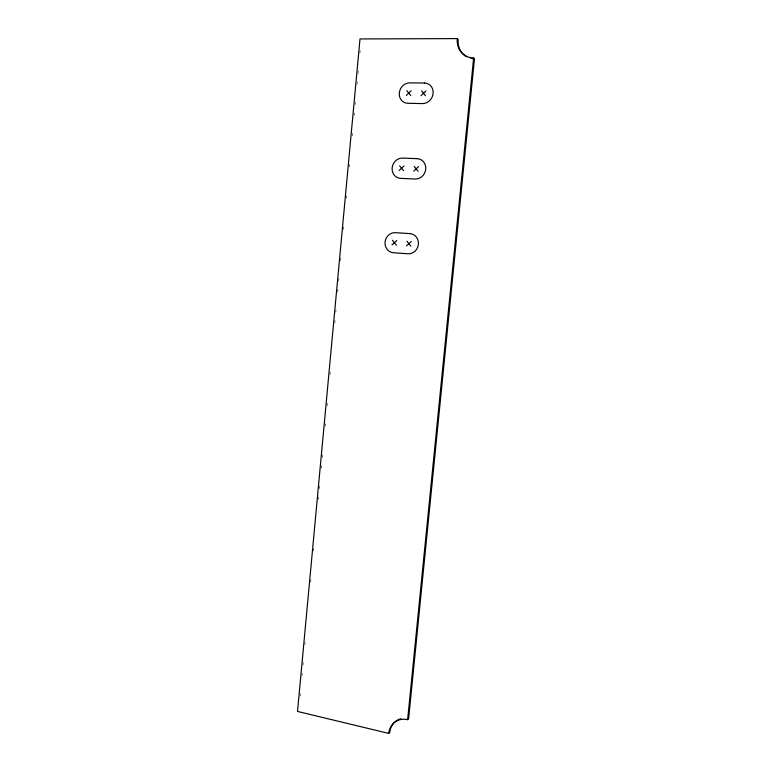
<?xml version="1.0" encoding="UTF-8"?>
<svg xmlns="http://www.w3.org/2000/svg" width="772" height="772" viewBox="0 0 772 772"><rect width="100%" height="100%" fill="white"/><g stroke="black" fill="none" stroke-linecap="round" stroke-linejoin="round"><path stroke-width="0.58" stroke-dasharray="3.86 2.9" d="M300.105 696.122L300.327 693.719M301.997 675.722L302.228 673.319M303.01 664.924L303.232 662.521M304.901 644.524L305.123 642.13M310.701 582.136L310.923 579.733M313.606 550.938L313.828 548.545M318.402 499.349L318.624 496.956M319.405 488.551L319.627 486.157M321.306 468.16L321.528 465.757M322.31 457.362L322.532 454.959M325.205 426.163L325.427 423.76M327.106 405.763L327.328 403.37M330.001 374.574L330.223 372.172M334.807 322.976L335.029 320.583M335.81 312.178L336.032 309.784M337.702 291.787L337.924 289.384M338.705 280.989L338.927 278.586M340.606 260.589L340.828 258.195M343.501 229.4L343.723 226.997M346.406 198.201L346.628 195.798M349.301 167.003L349.533 164.61M352.206 135.814L352.428 133.411M354.107 115.414L354.329 113.011M355.11 104.616L355.332 102.213M357.002 84.216L357.224 81.822M358.005 73.417L358.227 71.024M359.906 53.027L360.128 50.624"/><path stroke-width="1.16" d="M407.626 719.668L473.632 57.91A20.043 17.804 -56.8 0 1 457.275 38.6L360.003 38.947L297.519 711.437L388.731 733.4A19.001 16.559 57 0 1 407.626 719.668L408.629 718.693L474.481 58.768L473.632 57.91M388.731 733.4L389.773 732.387A18.953 16.521 56.9 0 1 400.871 718.742M406.362 95.41L411.206 90.758M421.039 95.651L425.932 90.98M399.153 170.487L403.959 165.99M413.724 171.104L418.588 166.588M392.012 244.888L396.789 240.546M406.487 245.882L411.312 241.52M457.275 38.6L458.172 39.507A19.985 17.766 -56.7 0 0 466.616 56.761M421.493 90.913L425.468 95.718M406.815 90.7L410.743 95.487M414.188 166.405L418.125 171.287M399.606 165.806L403.515 170.67M406.94 241.231L410.858 246.181M392.456 240.256L396.345 245.187M474.481 58.768A19.985 17.766 -56.7 0 1 470.949 58.383M424.475 83.038L409.758 82.865A10.432 9.332 -63.6 0 0 399.307 92.939A10.432 9.332 -63.6 0 0 407.799 103.303L422.487 103.583A10.499 9.418 -62.5 0 0 433.121 93.46A10.499 9.418 -62.5 0 0 424.475 83.038M417.141 158.656L402.53 158.096A10.258 9.36 -68 0 0 392.147 167.842A10.258 9.36 -68 0 0 400.581 178.361L415.172 179.027A10.325 9.447 -66.8 0 0 425.729 169.242A10.325 9.447 -66.8 0 0 417.141 158.656M409.874 233.607L395.361 232.671A10.113 9.37 -74.5 0 0 385.054 242.08A10.113 9.37 -74.5 0 0 393.43 252.753L407.915 253.785A10.171 9.467 -73.5 0 0 418.395 244.348A10.171 9.467 -73.5 0 0 409.874 233.607"/></g></svg>
